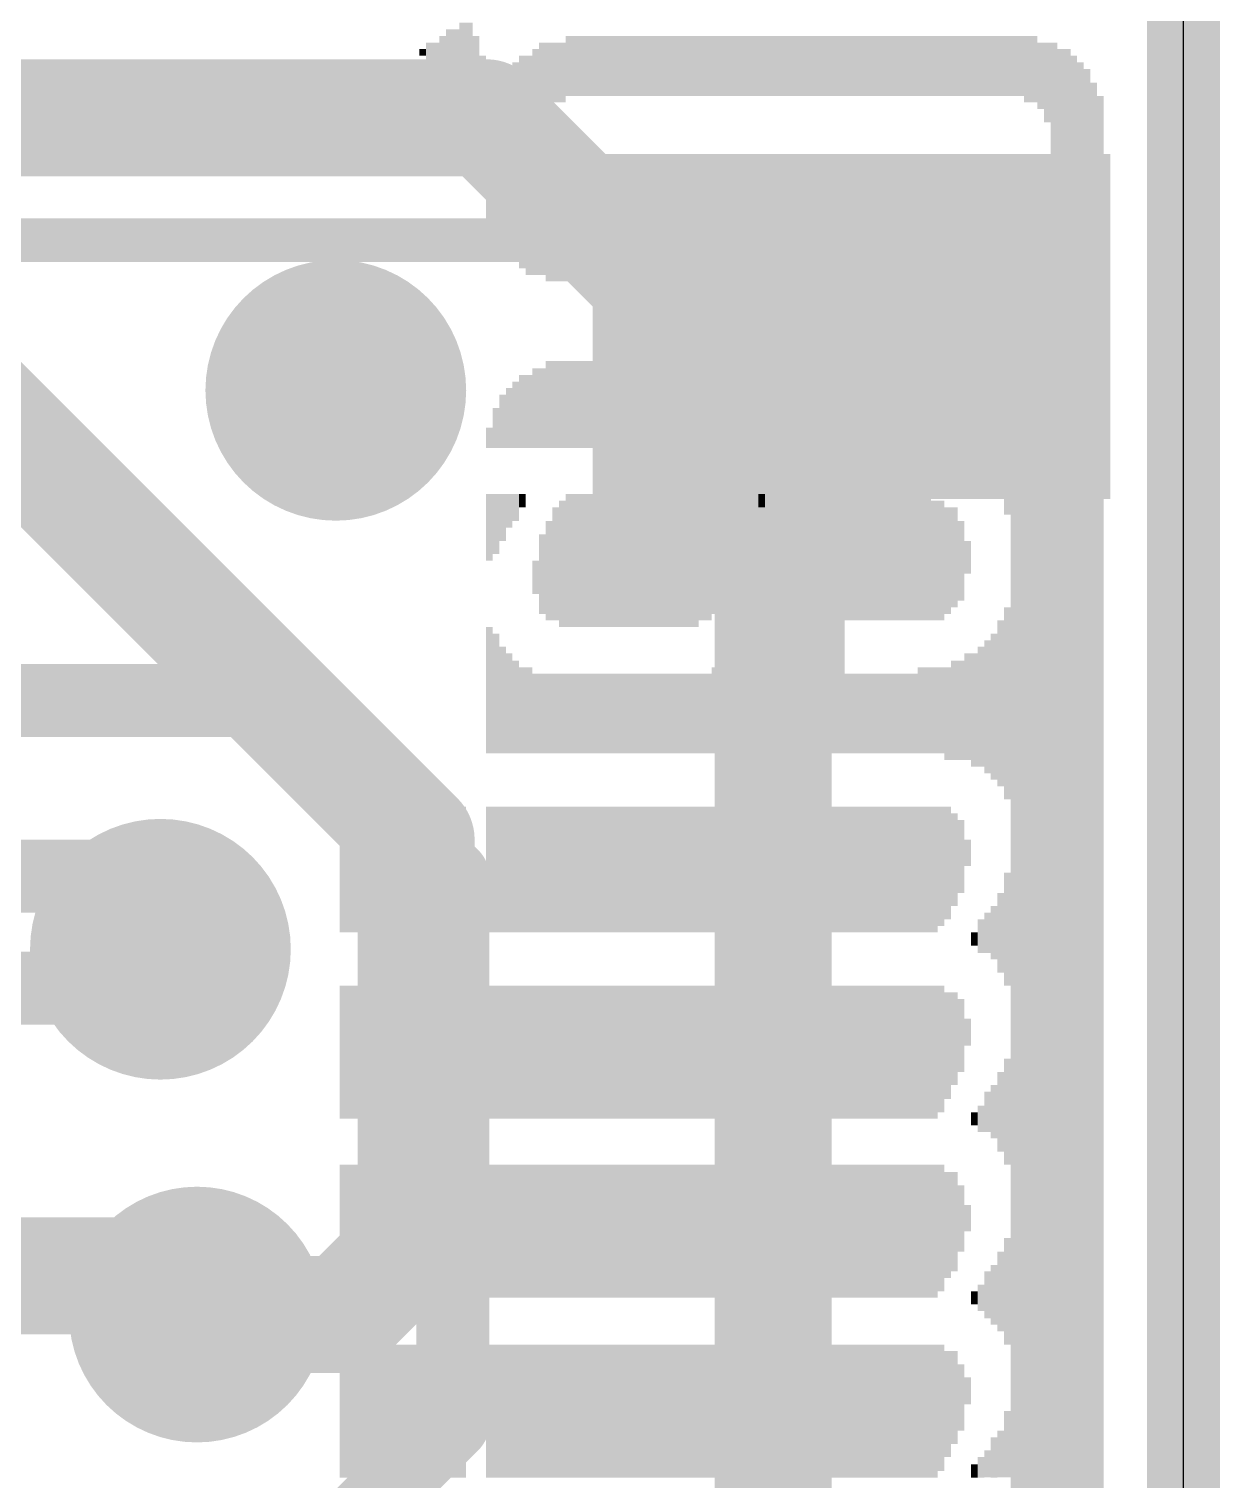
# Model space of a CAD drawing. Extents: x -0.1 to 34.3, y -4.7 to 17.9.
# Drawn here: x 21.39 to 25.53, y 7.68 to 12.72 of the extents above; entities that cross this region are included whole.
import ezdxf

# ---------------------------------------------------------------- set-up
doc = ezdxf.new("R2010")
doc.units = 0
for name, color, linetype in [('1', 12, 'CONTINUOUS'), ('16', 5, 'CONTINUOUS'), ('18', 110, 'CONTINUOUS'), ('20', 31, 'CONTINUOUS'), ('21', 40, 'CONTINUOUS'), ('22', 6, 'CONTINUOUS')]:
    doc.layers.add(name, color=color, linetype=linetype)

# ---------------------------------------------------------------- blocks, each defined once
blk = doc.blocks.new('RECT')
blk.add_solid([(-0.5, -0.5), (0.5, -0.5), (-0.5, 0.5), (0.5, 0.5)])
blk = doc.blocks.new('ROUNDV')
at = {"const_width": 0.5}
blk.add_lwpolyline([(0, -0.25, 1), (0, 0.25, 1), (0, -0.25)], format="xyb", dxfattribs=at)

msp = doc.modelspace()

# ---------------------------------------------------------------- linework, layer by layer
at = {"layer": '1'}
for points, const_width in [([(25.4, 17.78), (25.4, 0)], 0.254), ([(20.346, 10.39), (22.249, 10.39)], 0.254), ([(22.249, 10.39), (22.86, 9.779)], 0.254), ([(22.86, 9.779), (22.86, 7.874)], 0.254), ([(21.709, 9.39), (21.844, 9.525)], 0.254), ([(20.346, 9.39), (21.709, 9.39)], 0.254), ([(20.346, 8.39), (21.836, 8.39)], 0.4064), ([(21.836, 8.39), (21.971, 8.255)], 0.4064), ([(22.86, 7.874), (22.098, 7.112)], 0.254)]:
    msp.add_lwpolyline(points, dxfattribs=dict(at, const_width=const_width))
for points, const_width in [([(22.2939, 10.4349, 1), (22.2041, 10.3451)], 0.127), ([(22.249, 10.3265, 1), (22.249, 10.4535)], 0.127), ([(22.9235, 9.779, 1), (22.7965, 9.779)], 0.127), ([(22.8151, 9.7341, 1), (22.9049, 9.8239)], 0.127), ([(21.8889, 9.4801, 1), (21.7991, 9.5699)], 0.127), ([(21.6641, 9.4349, 1), (21.7539, 9.3451)], 0.127), ([(21.709, 9.3265, 1), (21.709, 9.4535)], 0.127), ([(21.9078, 8.4618, 1), (21.7642, 8.3182)], 0.2032), ([(21.836, 8.2884, 1), (21.836, 8.4916)], 0.2032), ([(21.8992, 8.1832, 1), (22.0428, 8.3268)], 0.2032), ([(22.9049, 7.8291, 1), (22.8151, 7.9189)], 0.127), ([(22.7965, 7.874, 1), (22.9235, 7.874)], 0.127)]:
    msp.add_lwpolyline(points, format="xyb", dxfattribs=dict(at, const_width=const_width))
at = {"layer": '16'}
for points, const_width in [([(25.4, 17.78), (25.4, 0)], 0.254), ([(22.9778, 12.4157), (19.6093, 12.4157)], 0.4064), ([(23.9736, 11.4199), (22.9778, 12.4157)], 0.4064), ([(22.733, 9.906), (21.1337, 11.5053)], 0.4064), ([(23.9736, 11.4199), (23.9736, 7.1729)], 0.4064), ([(22.733, 8.509), (22.733, 9.906)], 0.4064), ([(21.59, 9.779), (20.0216, 9.779)], 0.254), ([(21.844, 9.525), (21.59, 9.779)], 0.254), ([(22.733, 8.509), (22.479, 8.255)], 0.4064), ([(21.971, 8.255), (22.479, 8.255)], 0.4064)]:
    msp.add_lwpolyline(points, dxfattribs=dict(at, const_width=const_width))
for points, const_width in [([(23.0497, 12.4875, 1), (22.906, 12.3439)], 0.2032), ([(22.9778, 12.3141, 1), (22.9778, 12.5173)], 0.2032), ([(24.0752, 11.4199, 1), (23.872, 11.4199)], 0.2032), ([(23.9018, 11.3481, 1), (24.0454, 11.4918)], 0.2032), ([(22.8346, 9.906, 1), (22.6314, 9.906)], 0.2032), ([(22.6612, 9.8342, 1), (22.8048, 9.9778)], 0.2032), ([(21.6349, 9.8239, 1), (21.5451, 9.7341)], 0.127), ([(21.59, 9.7155, 1), (21.59, 9.8425)], 0.127), ([(21.7991, 9.4801, 1), (21.8889, 9.5699)], 0.127), ([(22.8048, 8.4372, 1), (22.6612, 8.5808)], 0.2032), ([(22.6314, 8.509, 1), (22.8346, 8.509)], 0.2032), ([(21.971, 8.3566, 1), (21.971, 8.1534)], 0.2032), ([(22.4072, 8.3268, 1), (22.5508, 8.1832)], 0.2032), ([(22.479, 8.1534, 1), (22.479, 8.3566)], 0.2032)]:
    msp.add_lwpolyline(points, format="xyb", dxfattribs=dict(at, const_width=const_width))
at = {"layer": '20'}
msp.add_line((25.4, 2.54), (25.4, 15.24), dxfattribs=at)
at = {"layer": '21', "const_width": 0.1524}
for points in [[(20.646, 11.99), (23.246, 11.99)], [(24.946, 6.79), (24.946, 10.99)]]:
    msp.add_lwpolyline(points, dxfattribs=at)
at = {"layer": '21', "const_width": 0.0762}
for points in [[(23.246, 11.9519, 1), (23.246, 12.0281)], [(24.9841, 10.99, 1), (24.9079, 10.99)]]:
    msp.add_lwpolyline(points, format="xyb", dxfattribs=at)

# ---------------------------------------------------------------- block references
at = {"layer": '1', "xscale": 1.8, "yscale": 1.2, "rotation": 180}
msp.add_blockref('RECT', (24.246, 11.69), dxfattribs=at)
at = {"layer": '18'}
for p, xscale, yscale in [((22.4536, 11.4681), 0.9064, 0.9064), ((22.4536, 11.4681), 0.9064, 0.9064), ((21.844, 9.525), 0.9064, 0.9064), ((21.844, 9.525), 0.9064, 0.9064), ((21.971, 8.255), 0.889, 0.889), ((21.971, 8.255), 0.889, 0.889)]:
    msp.add_blockref('ROUNDV', p, dxfattribs=dict(at, xscale=xscale, yscale=yscale))
at = {"layer": '22', "rotation": 90}
for p, xscale, yscale in [((22.8484, 12.5959), 0.254, 0.0231), ((22.8716, 12.573), 0.2997, 0.0231), ((22.8947, 12.573), 0.3454, 0.0231), ((22.9178, 12.5501), 0.3912, 0.0231), ((22.7791, 12.6314), 0.0914, 0.0231), ((22.8022, 12.6073), 0.1397, 0.0231), ((22.8253, 12.6073), 0.1854, 0.0231), ((22.9409, 12.5031), 0.3937, 0.0231), ((23.1718, 12.5387), 0.2769, 0.0231), ((23.1949, 12.5616), 0.2311, 0.0231), ((23.218, 12.573), 0.2083, 0.0231), ((23.241, 12.573), 0.2083, 0.0229), ((23.264, 12.5959), 0.2083, 0.0231), ((23.2871, 12.5959), 0.2083, 0.0231), ((23.3102, 12.5959), 0.2083, 0.0231), ((23.3333, 12.5959), 0.2083, 0.0231), ((23.3564, 12.5959), 0.2083, 0.0231), ((23.3796, 12.5959), 0.2083, 0.0231), ((23.4027, 12.5959), 0.2083, 0.0231), ((23.4258, 12.5959), 0.2083, 0.0231), ((23.4489, 12.5959), 0.2083, 0.0231), ((23.472, 12.5959), 0.2083, 0.0231), ((23.495, 12.5959), 0.2083, 0.0229), ((23.518, 12.5959), 0.2083, 0.0231), ((23.5411, 12.5959), 0.2083, 0.0231), ((23.5642, 12.5959), 0.2083, 0.0231), ((23.5873, 12.5959), 0.2083, 0.0231), ((23.6104, 12.5959), 0.2083, 0.0231), ((23.6336, 12.5959), 0.2083, 0.0231), ((23.6567, 12.5959), 0.2083, 0.0231), ((23.6798, 12.5959), 0.2083, 0.0231), ((23.7029, 12.5959), 0.2083, 0.0231), ((23.726, 12.5959), 0.2083, 0.0231), ((23.749, 12.5959), 0.2083, 0.0229), ((23.772, 12.5959), 0.2083, 0.0231), ((23.7951, 12.5959), 0.2083, 0.0231), ((23.8182, 12.5959), 0.2083, 0.0231), ((23.8413, 12.5959), 0.2083, 0.0231), ((23.8644, 12.5959), 0.2083, 0.0231), ((23.8876, 12.5959), 0.2083, 0.0231), ((23.9107, 12.5959), 0.2083, 0.0231), ((23.9338, 12.5959), 0.2083, 0.0231), ((23.9569, 12.5959), 0.2083, 0.0231), ((23.98, 12.5959), 0.2083, 0.0231), ((24.003, 12.5959), 0.2083, 0.0229), ((24.026, 12.5959), 0.2083, 0.0231), ((24.0491, 12.5959), 0.2083, 0.0231), ((24.0722, 12.5959), 0.2083, 0.0231), ((24.0953, 12.5959), 0.2083, 0.0231), ((24.1184, 12.5959), 0.2083, 0.0231), ((24.1416, 12.5959), 0.2083, 0.0231), ((24.1647, 12.5959), 0.2083, 0.0231), ((24.1878, 12.5959), 0.2083, 0.0231), ((24.2109, 12.5959), 0.2083, 0.0231), ((24.234, 12.5959), 0.2083, 0.0231), ((24.257, 12.5959), 0.2083, 0.0229), ((24.28, 12.5959), 0.2083, 0.0231), ((24.3031, 12.5959), 0.2083, 0.0231), ((24.3262, 12.5959), 0.2083, 0.0231), ((24.3493, 12.5959), 0.2083, 0.0231), ((24.3724, 12.5959), 0.2083, 0.0231), ((24.3956, 12.5959), 0.2083, 0.0231), ((24.4187, 12.5959), 0.2083, 0.0231), ((24.4418, 12.5959), 0.2083, 0.0231), ((24.4649, 12.5959), 0.2083, 0.0231), ((24.488, 12.5959), 0.2083, 0.0231), ((24.511, 12.5959), 0.2083, 0.0229), ((24.534, 12.5959), 0.2083, 0.0231), ((24.5571, 12.5959), 0.2083, 0.0231), ((24.5802, 12.5959), 0.2083, 0.0231), ((24.6033, 12.5959), 0.2083, 0.0231), ((24.6264, 12.5959), 0.2083, 0.0231), ((24.6496, 12.5959), 0.2083, 0.0231), ((24.6727, 12.5959), 0.2083, 0.0231), ((24.6958, 12.5959), 0.2083, 0.0231), ((24.7189, 12.5959), 0.2083, 0.0231), ((24.742, 12.5959), 0.2083, 0.0231), ((24.765, 12.5959), 0.2083, 0.0229), ((24.788, 12.5959), 0.2083, 0.0231), ((24.8111, 12.5959), 0.2083, 0.0231), ((24.8342, 12.5959), 0.2083, 0.0231), ((24.8573, 12.5844), 0.2311, 0.0231), ((24.8804, 12.5844), 0.2311, 0.0231), ((24.9036, 12.5616), 0.2311, 0.0231), ((24.9267, 12.5387), 0.2769, 0.0231), ((24.9498, 12.2733), 0.8077, 0.0231), ((22.756, 12.6429), 0.0229, 0.0231), ((22.964, 12.4003), 0.4623, 0.0231), ((23.1024, 12.2619), 0.7391, 0.0231), ((23.1256, 12.2504), 0.762, 0.0231), ((23.1487, 12.2619), 0.7849, 0.0231), ((24.9729, 12.2733), 0.762, 0.0231), ((24.996, 12.2733), 0.762, 0.0231), ((25.019, 12.2733), 0.7163, 0.0229), ((22.987, 12.319), 0.5334, 0.0229), ((23.0562, 12.2619), 0.6477, 0.0231), ((23.0793, 12.2619), 0.6934, 0.0231), ((25.042, 12.2733), 0.6706, 0.0231), ((25.0651, 12.2733), 0.6248, 0.0231), ((23.01, 12.2606), 0.5537, 0.0231), ((23.0331, 12.2492), 0.5766, 0.0231), ((25.0882, 12.2606), 0.5537, 0.0231), ((25.1113, 12.272), 0.4394, 0.0231), ((23.1718, 12.0079), 0.2769, 0.0231), ((24.9267, 12.0079), 0.2769, 0.0231), ((23.1949, 11.9736), 0.254, 0.0231), ((23.218, 11.9621), 0.2311, 0.0231), ((24.8804, 11.9621), 0.2311, 0.0231), ((24.9036, 11.9736), 0.254, 0.0231), ((23.241, 11.9494), 0.2057, 0.0229), ((23.264, 11.9494), 0.2057, 0.0231), ((23.2871, 11.9494), 0.2057, 0.0231), ((23.3102, 11.9494), 0.2057, 0.0231), ((23.3333, 11.938), 0.1829, 0.0231), ((23.3564, 11.938), 0.1829, 0.0231), ((23.3796, 11.938), 0.1829, 0.0231), ((23.4027, 11.938), 0.1829, 0.0231), ((23.4258, 11.938), 0.1829, 0.0231), ((23.4489, 11.938), 0.1829, 0.0231), ((23.472, 11.938), 0.1829, 0.0231), ((23.495, 11.938), 0.1829, 0.0229), ((23.518, 11.938), 0.1829, 0.0231), ((23.5411, 11.938), 0.1829, 0.0231), ((23.5642, 11.938), 0.1829, 0.0231), ((23.5873, 11.938), 0.1829, 0.0231), ((23.6104, 11.938), 0.1829, 0.0231), ((23.6336, 11.938), 0.1829, 0.0231), ((23.6567, 11.938), 0.1829, 0.0231), ((23.6798, 11.938), 0.1829, 0.0231), ((23.7029, 11.938), 0.1829, 0.0231), ((23.726, 11.938), 0.1829, 0.0231), ((23.749, 11.938), 0.1829, 0.0229), ((23.772, 11.938), 0.1829, 0.0231), ((23.7951, 11.938), 0.1829, 0.0231), ((23.8182, 11.938), 0.1829, 0.0231), ((23.8413, 11.938), 0.1829, 0.0231), ((23.8644, 11.938), 0.1829, 0.0231), ((23.8876, 11.938), 0.1829, 0.0231), ((23.9107, 11.938), 0.1829, 0.0231), ((23.9338, 11.938), 0.1829, 0.0231), ((23.9569, 11.938), 0.1829, 0.0231), ((23.98, 11.938), 0.1829, 0.0231), ((24.003, 11.938), 0.1829, 0.0229), ((24.026, 11.938), 0.1829, 0.0231), ((24.0491, 11.938), 0.1829, 0.0231), ((24.0722, 11.938), 0.1829, 0.0231), ((24.0953, 11.938), 0.1829, 0.0231), ((24.1184, 11.938), 0.1829, 0.0231), ((24.1416, 11.938), 0.1829, 0.0231), ((24.1647, 11.938), 0.1829, 0.0231), ((24.1878, 11.938), 0.1829, 0.0231), ((24.2109, 11.938), 0.1829, 0.0231), ((24.234, 11.938), 0.1829, 0.0231), ((24.257, 11.938), 0.1829, 0.0229), ((24.28, 11.938), 0.1829, 0.0231), ((24.3031, 11.938), 0.1829, 0.0231), ((24.3262, 11.938), 0.1829, 0.0231), ((24.3493, 11.938), 0.1829, 0.0231), ((24.3724, 11.938), 0.1829, 0.0231), ((24.3956, 11.938), 0.1829, 0.0231), ((24.4187, 11.938), 0.1829, 0.0231), ((24.4418, 11.938), 0.1829, 0.0231), ((24.4649, 11.938), 0.1829, 0.0231), ((24.488, 11.938), 0.1829, 0.0231), ((24.511, 11.938), 0.1829, 0.0229), ((24.534, 11.938), 0.1829, 0.0231), ((24.5571, 11.938), 0.1829, 0.0231), ((24.5802, 11.938), 0.1829, 0.0231), ((24.6033, 11.938), 0.1829, 0.0231), ((24.6264, 11.938), 0.1829, 0.0231), ((24.6496, 11.938), 0.1829, 0.0231), ((24.6727, 11.938), 0.1829, 0.0231), ((24.6958, 11.938), 0.1829, 0.0231), ((24.7189, 11.938), 0.1829, 0.0231), ((24.742, 11.938), 0.1829, 0.0231), ((24.765, 11.9494), 0.2057, 0.0229), ((24.788, 11.9494), 0.2057, 0.0231), ((24.8111, 11.9494), 0.2057, 0.0231), ((24.8342, 11.9494), 0.2057, 0.0231), ((24.8573, 11.9494), 0.2057, 0.0231), ((23.1949, 11.4186), 0.3023, 0.0231), ((23.218, 11.4186), 0.3023, 0.0231), ((23.241, 11.4186), 0.3023, 0.0229), ((23.264, 11.4186), 0.3023, 0.0231), ((23.2871, 11.4186), 0.3023, 0.0231), ((23.3102, 11.4186), 0.3023, 0.0231), ((23.3333, 11.4186), 0.3023, 0.0231), ((23.3564, 11.4186), 0.3023, 0.0231), ((23.3796, 11.4186), 0.3023, 0.0231), ((23.4027, 11.4186), 0.3023, 0.0231), ((23.4258, 11.4186), 0.3023, 0.0231), ((23.4489, 11.4186), 0.3023, 0.0231), ((23.472, 11.4186), 0.3023, 0.0231), ((23.495, 11.4186), 0.3023, 0.0229), ((23.518, 11.4186), 0.3023, 0.0231), ((23.5411, 11.4186), 0.3023, 0.0231), ((23.5642, 11.4186), 0.3023, 0.0231), ((23.5873, 11.4186), 0.3023, 0.0231), ((23.6104, 11.4186), 0.3023, 0.0231), ((23.6336, 11.4186), 0.3023, 0.0231), ((23.6567, 11.4186), 0.3023, 0.0231), ((23.6798, 11.4186), 0.3023, 0.0231), ((23.7029, 11.4186), 0.3023, 0.0231), ((23.726, 11.4186), 0.3023, 0.0231), ((23.749, 11.4186), 0.3023, 0.0229), ((23.772, 11.4186), 0.3023, 0.0231), ((23.7951, 11.4186), 0.3023, 0.0231), ((23.8182, 11.4186), 0.3023, 0.0231), ((23.8413, 11.4186), 0.3023, 0.0231), ((23.8644, 11.4186), 0.3023, 0.0231), ((23.8876, 11.4186), 0.3023, 0.0231), ((23.9107, 11.4186), 0.3023, 0.0231), ((23.9338, 11.4186), 0.3023, 0.0231), ((23.9569, 11.4186), 0.3023, 0.0231), ((23.98, 11.4186), 0.3023, 0.0231), ((24.003, 11.4186), 0.3023, 0.0229), ((24.026, 11.4186), 0.3023, 0.0231), ((24.0491, 11.4186), 0.3023, 0.0231), ((24.0722, 11.4186), 0.3023, 0.0231), ((24.0953, 11.4186), 0.3023, 0.0231), ((24.1184, 11.4186), 0.3023, 0.0231), ((24.1416, 11.4186), 0.3023, 0.0231), ((24.1647, 11.4186), 0.3023, 0.0231), ((24.1878, 11.4186), 0.3023, 0.0231), ((24.2109, 11.4186), 0.3023, 0.0231), ((24.234, 11.4186), 0.3023, 0.0231), ((24.257, 11.4186), 0.3023, 0.0229), ((24.28, 11.4186), 0.3023, 0.0231), ((24.3031, 11.4186), 0.3023, 0.0231), ((24.3262, 11.4186), 0.3023, 0.0231), ((24.3493, 11.4186), 0.3023, 0.0231), ((24.3724, 11.4186), 0.3023, 0.0231), ((24.3956, 11.4186), 0.3023, 0.0231), ((24.4187, 11.4186), 0.3023, 0.0231), ((24.4418, 11.4186), 0.3023, 0.0231), ((24.4649, 11.4186), 0.3023, 0.0231), ((24.488, 11.4186), 0.3023, 0.0231), ((24.511, 11.4186), 0.3023, 0.0229), ((24.534, 11.4186), 0.3023, 0.0231), ((24.5571, 11.4071), 0.3251, 0.0231), ((24.5802, 11.4071), 0.3251, 0.0231), ((24.6033, 11.4071), 0.3251, 0.0231), ((24.6264, 11.3957), 0.348, 0.0231), ((24.6496, 11.3957), 0.348, 0.0231), ((24.6727, 11.3843), 0.3708, 0.0231), ((24.6958, 11.3843), 0.3708, 0.0231), ((24.7189, 11.3728), 0.3937, 0.0231), ((24.742, 11.35), 0.4394, 0.0231), ((24.765, 11.3386), 0.4623, 0.0229), ((24.788, 11.303), 0.5334, 0.0231), ((24.8111, 8.81), 5.5194, 0.0231), ((24.8342, 8.81), 5.5194, 0.0231), ((24.8573, 8.81), 5.5194, 0.0231), ((24.8804, 8.81), 5.5194, 0.0231), ((24.9036, 8.81), 5.5194, 0.0231), ((23.1024, 11.3944), 0.254, 0.0231), ((23.1256, 11.3944), 0.254, 0.0231), ((23.1487, 11.4059), 0.2769, 0.0231), ((23.1718, 11.4059), 0.2769, 0.0231), ((24.9267, 8.7973), 5.494, 0.0231), ((24.9498, 8.7973), 5.494, 0.0231), ((24.9729, 8.7859), 5.4712, 0.0231), ((24.996, 8.7859), 5.4712, 0.0231), ((23.0331, 11.3602), 0.1854, 0.0231), ((23.0562, 11.3716), 0.2083, 0.0231), ((23.0793, 11.383), 0.2311, 0.0231), ((25.019, 8.7744), 5.4483, 0.0229), ((25.042, 8.763), 5.4254, 0.0231), ((25.0651, 8.7516), 5.4026, 0.0231), ((23.01, 11.3373), 0.1397, 0.0231), ((25.0882, 8.7287), 5.3569, 0.0231), ((22.987, 11.303), 0.0711, 0.0229), ((25.1113, 8.6944), 5.2883, 0.0231), ((22.987, 10.9919), 0.2311, 0.0229), ((23.01, 11.0033), 0.2083, 0.0231), ((23.0331, 11.0261), 0.1626, 0.0231), ((23.0562, 11.049), 0.1168, 0.0231), ((23.0793, 11.0604), 0.094, 0.0231), ((23.1024, 11.0846), 0.0457, 0.0231), ((23.264, 10.8763), 0.4623, 0.0231), ((23.2871, 10.8763), 0.4623, 0.0231), ((23.3102, 10.8763), 0.4623, 0.0231), ((23.3333, 10.8763), 0.4623, 0.0231), ((23.3564, 10.8763), 0.4623, 0.0231), ((23.3796, 10.8763), 0.4623, 0.0231), ((23.4027, 10.8763), 0.4623, 0.0231), ((23.4258, 10.8763), 0.4623, 0.0231), ((23.4489, 10.8763), 0.4623, 0.0231), ((23.472, 10.8763), 0.4623, 0.0231), ((23.495, 10.8763), 0.4623, 0.0229), ((23.518, 10.8763), 0.4623, 0.0231), ((23.5411, 10.8763), 0.4623, 0.0231), ((23.5642, 10.8763), 0.4623, 0.0231), ((23.5873, 10.8763), 0.4623, 0.0231), ((23.6104, 10.8763), 0.4623, 0.0231), ((23.6336, 10.8763), 0.4623, 0.0231), ((23.6567, 10.8763), 0.4623, 0.0231), ((23.6798, 10.8763), 0.4623, 0.0231), ((23.7029, 10.8763), 0.4623, 0.0231), ((23.726, 10.8877), 0.4394, 0.0231), ((23.749, 10.8877), 0.4394, 0.0229), ((23.772, 10.8991), 0.4166, 0.0231), ((23.7951, 10.9106), 0.3937, 0.0231), ((23.8182, 10.9334), 0.348, 0.0231), ((23.8413, 10.9576), 0.2997, 0.0231), ((23.8644, 10.9919), 0.2311, 0.0231), ((23.8876, 11.0147), 0.1854, 0.0231), ((23.9107, 11.049), 0.1168, 0.0231), ((23.9338, 11.0846), 0.0457, 0.0231), ((24.1184, 10.6566), 0.9017, 0.0231), ((24.1416, 10.6566), 0.9017, 0.0231), ((24.1647, 10.6566), 0.9017, 0.0231), ((24.1878, 10.6566), 0.9017, 0.0231), ((24.2109, 10.6566), 0.9017, 0.0231), ((24.234, 10.8877), 0.4394, 0.0231), ((24.257, 10.8877), 0.4394, 0.0229), ((24.28, 10.8877), 0.4394, 0.0231), ((24.3031, 10.8877), 0.4394, 0.0231), ((24.3262, 10.8877), 0.4394, 0.0231), ((24.3493, 10.8877), 0.4394, 0.0231), ((24.3724, 10.8877), 0.4394, 0.0231), ((24.3956, 10.8877), 0.4394, 0.0231), ((24.4187, 10.8877), 0.4394, 0.0231), ((24.4418, 10.8877), 0.4394, 0.0231), ((24.4649, 10.8877), 0.4394, 0.0231), ((24.488, 10.8877), 0.4394, 0.0231), ((24.511, 10.8877), 0.4394, 0.0229), ((23.218, 10.8649), 0.3937, 0.0231), ((23.241, 10.8649), 0.4394, 0.0229), ((24.0953, 10.6451), 0.8788, 0.0231), ((24.534, 10.8763), 0.4166, 0.0231), ((24.5571, 10.8763), 0.4166, 0.0231), ((24.5802, 10.8763), 0.3708, 0.0231), ((24.6033, 10.8877), 0.348, 0.0231), ((23.1949, 10.8407), 0.3454, 0.0231), ((24.0722, 10.6096), 0.8077, 0.0231), ((24.6264, 10.875), 0.2769, 0.0231), ((23.1718, 10.8293), 0.2769, 0.0231), ((24.026, 10.5524), 0.6934, 0.0231), ((24.0491, 10.5753), 0.7391, 0.0231), ((24.6496, 10.8877), 0.1143, 0.0231), ((23.1487, 10.8179), 0.1168, 0.0231), ((24.003, 10.5181), 0.6248, 0.0229), ((23.98, 10.4826), 0.5537, 0.0231), ((23.9569, 10.4597), 0.508, 0.0231), ((24.788, 10.3797), 0.668, 0.0231), ((22.987, 10.4254), 0.4394, 0.0229), ((23.9338, 10.4369), 0.4623, 0.0231), ((24.765, 10.3797), 0.5766, 0.0229), ((23.01, 10.414), 0.4166, 0.0231), ((23.9107, 10.414), 0.4166, 0.0231), ((24.7189, 10.3683), 0.4623, 0.0231), ((24.742, 10.3683), 0.508, 0.0231), ((23.0331, 10.3911), 0.3708, 0.0231), ((23.0562, 10.3797), 0.348, 0.0231), ((23.8644, 10.3797), 0.348, 0.0231), ((23.8876, 10.3911), 0.3708, 0.0231), ((24.6496, 10.3683), 0.3708, 0.0231), ((24.6727, 10.3568), 0.3937, 0.0231), ((24.6958, 10.3683), 0.4166, 0.0231), ((23.0793, 10.367), 0.3226, 0.0231), ((23.1024, 10.3556), 0.2997, 0.0231), ((23.1256, 10.3556), 0.2997, 0.0231), ((23.772, 10.3556), 0.2997, 0.0231), ((23.7951, 10.3556), 0.2997, 0.0231), ((23.8182, 10.367), 0.3226, 0.0231), ((23.8413, 10.367), 0.3226, 0.0231), ((24.488, 10.3556), 0.2997, 0.0231), ((24.511, 10.3556), 0.2997, 0.0229), ((24.534, 10.3556), 0.2997, 0.0231), ((24.5571, 10.3556), 0.2997, 0.0231), ((24.5802, 10.3442), 0.3226, 0.0231), ((24.6033, 10.3556), 0.3454, 0.0231), ((24.6264, 10.3556), 0.3454, 0.0231), ((23.1487, 10.3442), 0.2769, 0.0231), ((23.1718, 10.3442), 0.2769, 0.0231), ((23.1949, 10.3442), 0.2769, 0.0231), ((23.218, 10.3442), 0.2769, 0.0231), ((23.241, 10.3442), 0.2769, 0.0229), ((23.264, 10.3442), 0.2769, 0.0231), ((23.2871, 10.3442), 0.2769, 0.0231), ((23.3102, 10.3442), 0.2769, 0.0231), ((23.3333, 10.3442), 0.2769, 0.0231), ((23.3564, 10.3442), 0.2769, 0.0231), ((23.3796, 10.3442), 0.2769, 0.0231), ((23.4027, 10.3442), 0.2769, 0.0231), ((23.4258, 10.3442), 0.2769, 0.0231), ((23.4489, 10.3442), 0.2769, 0.0231), ((23.472, 10.3442), 0.2769, 0.0231), ((23.495, 10.3442), 0.2769, 0.0229), ((23.518, 10.3442), 0.2769, 0.0231), ((23.5411, 10.3442), 0.2769, 0.0231), ((23.5642, 10.3442), 0.2769, 0.0231), ((23.5873, 10.3442), 0.2769, 0.0231), ((23.6104, 10.3442), 0.2769, 0.0231), ((23.6336, 10.3442), 0.2769, 0.0231), ((23.6567, 10.3442), 0.2769, 0.0231), ((23.6798, 10.3442), 0.2769, 0.0231), ((23.7029, 10.3442), 0.2769, 0.0231), ((23.726, 10.3442), 0.2769, 0.0231), ((23.749, 10.3442), 0.2769, 0.0229), ((24.234, 10.3442), 0.2769, 0.0231), ((24.257, 10.3442), 0.2769, 0.0229), ((24.28, 10.3442), 0.2769, 0.0231), ((24.3031, 10.3442), 0.2769, 0.0231), ((24.3262, 10.3442), 0.2769, 0.0231), ((24.3493, 10.3442), 0.2769, 0.0231), ((24.3724, 10.3442), 0.2769, 0.0231), ((24.3956, 10.3442), 0.2769, 0.0231), ((24.4187, 10.3442), 0.2769, 0.0231), ((24.4418, 10.3442), 0.2769, 0.0231), ((24.4649, 10.3442), 0.2769, 0.0231), ((22.479, 9.8019), 0.4369, 0.0229), ((22.502, 9.8019), 0.4369, 0.0231), ((22.5251, 9.8019), 0.4369, 0.0231), ((22.5482, 9.8019), 0.4369, 0.0231), ((22.5713, 9.8019), 0.4369, 0.0231), ((22.5944, 9.8019), 0.4369, 0.0231), ((22.6176, 9.8019), 0.4369, 0.0231), ((22.6407, 9.8019), 0.4369, 0.0231), ((22.6638, 9.8019), 0.4369, 0.0231), ((22.6869, 9.8019), 0.4369, 0.0231), ((22.71, 9.8019), 0.4369, 0.0231), ((22.733, 9.8019), 0.4369, 0.0229), ((22.756, 9.8019), 0.4369, 0.0231), ((22.7791, 9.8019), 0.4369, 0.0231), ((22.8022, 9.8019), 0.4369, 0.0231), ((22.8253, 9.8019), 0.4369, 0.0231), ((22.8484, 9.8019), 0.4369, 0.0231), ((22.8716, 9.8019), 0.4369, 0.0231), ((22.8947, 9.8019), 0.4369, 0.0231), ((22.987, 9.8019), 0.4369, 0.0229), ((23.01, 9.8019), 0.4369, 0.0231), ((23.0331, 9.8019), 0.4369, 0.0231), ((23.0562, 9.8019), 0.4369, 0.0231), ((23.0793, 9.8019), 0.4369, 0.0231), ((23.1024, 9.8019), 0.4369, 0.0231), ((23.1256, 9.8019), 0.4369, 0.0231), ((23.1487, 9.8019), 0.4369, 0.0231), ((23.1718, 9.8019), 0.4369, 0.0231), ((23.1949, 9.8019), 0.4369, 0.0231), ((23.218, 9.8019), 0.4369, 0.0231), ((23.241, 9.8019), 0.4369, 0.0229), ((23.264, 9.8019), 0.4369, 0.0231), ((23.2871, 9.8019), 0.4369, 0.0231), ((23.3102, 9.8019), 0.4369, 0.0231), ((23.3333, 9.8019), 0.4369, 0.0231), ((23.3564, 9.8019), 0.4369, 0.0231), ((23.3796, 9.8019), 0.4369, 0.0231), ((23.4027, 9.8019), 0.4369, 0.0231), ((23.4258, 9.8019), 0.4369, 0.0231), ((23.4489, 9.8019), 0.4369, 0.0231), ((23.472, 9.8019), 0.4369, 0.0231), ((23.495, 9.8019), 0.4369, 0.0229), ((23.518, 9.8019), 0.4369, 0.0231), ((23.5411, 9.8019), 0.4369, 0.0231), ((23.5642, 9.8019), 0.4369, 0.0231), ((23.5873, 9.8019), 0.4369, 0.0231), ((23.6104, 9.8019), 0.4369, 0.0231), ((23.6336, 9.8019), 0.4369, 0.0231), ((23.6567, 9.8019), 0.4369, 0.0231), ((23.6798, 9.8019), 0.4369, 0.0231), ((23.7029, 9.8019), 0.4369, 0.0231), ((23.726, 9.8019), 0.4369, 0.0231), ((23.749, 9.8019), 0.4369, 0.0229), ((23.772, 9.8019), 0.4369, 0.0231), ((23.7951, 9.8019), 0.4369, 0.0231), ((23.8182, 9.8019), 0.4369, 0.0231), ((23.8413, 9.8019), 0.4369, 0.0231), ((23.8644, 9.8019), 0.4369, 0.0231), ((23.8876, 9.8019), 0.4369, 0.0231), ((23.9107, 9.8019), 0.4369, 0.0231), ((23.9338, 9.8019), 0.4369, 0.0231), ((23.9569, 9.8019), 0.4369, 0.0231), ((23.98, 9.8019), 0.4369, 0.0231), ((24.003, 9.8019), 0.4369, 0.0229), ((24.026, 9.8019), 0.4369, 0.0231), ((24.0491, 9.8019), 0.4369, 0.0231), ((24.0722, 9.8019), 0.4369, 0.0231), ((24.0953, 9.8019), 0.4369, 0.0231), ((24.1184, 9.8019), 0.4369, 0.0231), ((24.1416, 9.8019), 0.4369, 0.0231), ((24.1647, 9.8019), 0.4369, 0.0231), ((24.1878, 9.8019), 0.4369, 0.0231), ((24.2109, 9.8019), 0.4369, 0.0231), ((24.234, 9.8019), 0.4369, 0.0231), ((24.257, 9.8019), 0.4369, 0.0229), ((24.28, 9.8019), 0.4369, 0.0231), ((24.3031, 9.8019), 0.4369, 0.0231), ((24.3262, 9.8019), 0.4369, 0.0231), ((24.3493, 9.8019), 0.4369, 0.0231), ((24.3724, 9.8019), 0.4369, 0.0231), ((24.3956, 9.8019), 0.4369, 0.0231), ((24.4187, 9.8019), 0.4369, 0.0231), ((24.4418, 9.8019), 0.4369, 0.0231), ((24.4649, 9.8019), 0.4369, 0.0231), ((24.488, 9.8019), 0.4369, 0.0231), ((24.511, 9.8019), 0.4369, 0.0229), ((24.534, 9.8019), 0.4369, 0.0231), ((24.5571, 9.8133), 0.414, 0.0231), ((24.5802, 9.8247), 0.3912, 0.0231), ((24.6033, 9.8361), 0.3226, 0.0231), ((24.6264, 9.8476), 0.254, 0.0231), ((24.6496, 9.8603), 0.0914, 0.0231), ((24.788, 9.5949), 0.3937, 0.0231), ((24.765, 9.5822), 0.2769, 0.0229), ((24.7189, 9.5822), 0.1397, 0.0231), ((24.742, 9.5822), 0.1854, 0.0231), ((24.6958, 9.5707), 0.1168, 0.0231), ((24.6727, 9.5606), 0.0457, 0.0231), ((22.479, 9.1669), 0.4623, 0.0229), ((22.502, 9.1669), 0.4623, 0.0231), ((22.5251, 9.1669), 0.4623, 0.0231), ((22.5482, 9.1669), 0.4623, 0.0231), ((22.5713, 9.1669), 0.4623, 0.0231), ((22.5944, 9.1669), 0.4623, 0.0231), ((22.6176, 9.1669), 0.4623, 0.0231), ((22.6407, 9.1669), 0.4623, 0.0231), ((22.6638, 9.1669), 0.4623, 0.0231), ((22.6869, 9.1669), 0.4623, 0.0231), ((22.71, 9.1669), 0.4623, 0.0231), ((22.733, 9.1669), 0.4623, 0.0229), ((22.756, 9.1669), 0.4623, 0.0231), ((22.7791, 9.1669), 0.4623, 0.0231), ((22.8022, 9.1669), 0.4623, 0.0231), ((22.8253, 9.1669), 0.4623, 0.0231), ((22.8484, 9.1669), 0.4623, 0.0231), ((22.8716, 9.1669), 0.4623, 0.0231), ((22.8947, 9.1669), 0.4623, 0.0231), ((22.987, 9.1669), 0.4623, 0.0229), ((23.01, 9.1669), 0.4623, 0.0231), ((23.0331, 9.1669), 0.4623, 0.0231), ((23.0562, 9.1669), 0.4623, 0.0231), ((23.0793, 9.1669), 0.4623, 0.0231), ((23.1024, 9.1669), 0.4623, 0.0231), ((23.1256, 9.1669), 0.4623, 0.0231), ((23.1487, 9.1669), 0.4623, 0.0231), ((23.1718, 9.1669), 0.4623, 0.0231), ((23.1949, 9.1669), 0.4623, 0.0231), ((23.218, 9.1669), 0.4623, 0.0231), ((23.241, 9.1669), 0.4623, 0.0229), ((23.264, 9.1669), 0.4623, 0.0231), ((23.2871, 9.1669), 0.4623, 0.0231), ((23.3102, 9.1669), 0.4623, 0.0231), ((23.3333, 9.1669), 0.4623, 0.0231), ((23.3564, 9.1669), 0.4623, 0.0231), ((23.3796, 9.1669), 0.4623, 0.0231), ((23.4027, 9.1669), 0.4623, 0.0231), ((23.4258, 9.1669), 0.4623, 0.0231), ((23.4489, 9.1669), 0.4623, 0.0231), ((23.472, 9.1669), 0.4623, 0.0231), ((23.495, 9.1669), 0.4623, 0.0229), ((23.518, 9.1669), 0.4623, 0.0231), ((23.5411, 9.1669), 0.4623, 0.0231), ((23.5642, 9.1669), 0.4623, 0.0231), ((23.5873, 9.1669), 0.4623, 0.0231), ((23.6104, 9.1669), 0.4623, 0.0231), ((23.6336, 9.1669), 0.4623, 0.0231), ((23.6567, 9.1669), 0.4623, 0.0231), ((23.6798, 9.1669), 0.4623, 0.0231), ((23.7029, 9.1669), 0.4623, 0.0231), ((23.726, 9.1669), 0.4623, 0.0231), ((23.749, 9.1669), 0.4623, 0.0229), ((23.772, 9.1669), 0.4623, 0.0231), ((23.7951, 9.1669), 0.4623, 0.0231), ((23.8182, 9.1669), 0.4623, 0.0231), ((23.8413, 9.1669), 0.4623, 0.0231), ((23.8644, 9.1669), 0.4623, 0.0231), ((23.8876, 9.1669), 0.4623, 0.0231), ((23.9107, 9.1669), 0.4623, 0.0231), ((23.9338, 9.1669), 0.4623, 0.0231), ((23.9569, 9.1669), 0.4623, 0.0231), ((23.98, 9.1669), 0.4623, 0.0231), ((24.003, 9.1669), 0.4623, 0.0229), ((24.026, 9.1669), 0.4623, 0.0231), ((24.0491, 9.1669), 0.4623, 0.0231), ((24.0722, 9.1669), 0.4623, 0.0231), ((24.0953, 9.1669), 0.4623, 0.0231), ((24.1184, 9.1669), 0.4623, 0.0231), ((24.1416, 9.1669), 0.4623, 0.0231), ((24.1647, 9.1669), 0.4623, 0.0231), ((24.1878, 9.1669), 0.4623, 0.0231), ((24.2109, 9.1669), 0.4623, 0.0231), ((24.234, 9.1669), 0.4623, 0.0231), ((24.257, 9.1669), 0.4623, 0.0229), ((24.28, 9.1669), 0.4623, 0.0231), ((24.3031, 9.1669), 0.4623, 0.0231), ((24.3262, 9.1669), 0.4623, 0.0231), ((24.3493, 9.1669), 0.4623, 0.0231), ((24.3724, 9.1669), 0.4623, 0.0231), ((24.3956, 9.1669), 0.4623, 0.0231), ((24.4187, 9.1669), 0.4623, 0.0231), ((24.4418, 9.1669), 0.4623, 0.0231), ((24.4649, 9.1669), 0.4623, 0.0231), ((24.488, 9.1669), 0.4623, 0.0231), ((24.511, 9.1669), 0.4623, 0.0229), ((24.534, 9.1669), 0.4623, 0.0231), ((24.5571, 9.1783), 0.4394, 0.0231), ((24.5802, 9.1897), 0.3708, 0.0231), ((24.6033, 9.2139), 0.3226, 0.0231), ((24.6264, 9.2253), 0.254, 0.0231), ((24.6496, 9.2367), 0.094, 0.0231), ((24.788, 8.9599), 0.3683, 0.0231), ((24.765, 8.9599), 0.2769, 0.0229), ((24.7189, 8.9599), 0.1397, 0.0231), ((24.742, 8.9599), 0.1854, 0.0231), ((24.6958, 8.9357), 0.0914, 0.0231), ((24.6727, 8.9357), 0.0457, 0.0231), ((22.479, 8.5446), 0.4623, 0.0229), ((22.502, 8.5446), 0.4623, 0.0231), ((22.5251, 8.5446), 0.4623, 0.0231), ((22.5482, 8.5446), 0.4623, 0.0231), ((22.5713, 8.5446), 0.4623, 0.0231), ((22.5944, 8.5446), 0.4623, 0.0231), ((22.6176, 8.5446), 0.4623, 0.0231), ((22.6407, 8.5446), 0.4623, 0.0231), ((22.6638, 8.5446), 0.4623, 0.0231), ((22.6869, 8.5446), 0.4623, 0.0231), ((22.71, 8.5446), 0.4623, 0.0231), ((22.733, 8.5446), 0.4623, 0.0229), ((22.756, 8.5446), 0.4623, 0.0231), ((22.7791, 8.5446), 0.4623, 0.0231), ((22.8022, 8.5446), 0.4623, 0.0231), ((22.8253, 8.5446), 0.4623, 0.0231), ((22.8484, 8.5446), 0.4623, 0.0231), ((22.8716, 8.5446), 0.4623, 0.0231), ((22.8947, 8.5446), 0.4623, 0.0231), ((22.987, 8.5446), 0.4623, 0.0229), ((23.01, 8.5446), 0.4623, 0.0231), ((23.0331, 8.5446), 0.4623, 0.0231), ((23.0562, 8.5446), 0.4623, 0.0231), ((23.0793, 8.5446), 0.4623, 0.0231), ((23.1024, 8.5446), 0.4623, 0.0231), ((23.1256, 8.5446), 0.4623, 0.0231), ((23.1487, 8.5446), 0.4623, 0.0231), ((23.1718, 8.5446), 0.4623, 0.0231), ((23.1949, 8.5446), 0.4623, 0.0231), ((23.218, 8.5446), 0.4623, 0.0231), ((23.241, 8.5446), 0.4623, 0.0229), ((23.264, 8.5446), 0.4623, 0.0231), ((23.2871, 8.5446), 0.4623, 0.0231), ((23.3102, 8.5446), 0.4623, 0.0231), ((23.3333, 8.5446), 0.4623, 0.0231), ((23.3564, 8.5446), 0.4623, 0.0231), ((23.3796, 8.5446), 0.4623, 0.0231), ((23.4027, 8.5446), 0.4623, 0.0231), ((23.4258, 8.5446), 0.4623, 0.0231), ((23.4489, 8.5446), 0.4623, 0.0231), ((23.472, 8.5446), 0.4623, 0.0231), ((23.495, 8.5446), 0.4623, 0.0229), ((23.518, 8.5446), 0.4623, 0.0231), ((23.5411, 8.5446), 0.4623, 0.0231), ((23.5642, 8.5446), 0.4623, 0.0231), ((23.5873, 8.5446), 0.4623, 0.0231), ((23.6104, 8.5446), 0.4623, 0.0231), ((23.6336, 8.5446), 0.4623, 0.0231), ((23.6567, 8.5446), 0.4623, 0.0231), ((23.6798, 8.5446), 0.4623, 0.0231), ((23.7029, 8.5446), 0.4623, 0.0231), ((23.726, 8.5446), 0.4623, 0.0231), ((23.749, 8.5446), 0.4623, 0.0229), ((23.772, 8.5446), 0.4623, 0.0231), ((23.7951, 8.5446), 0.4623, 0.0231), ((23.8182, 8.5446), 0.4623, 0.0231), ((23.8413, 8.5446), 0.4623, 0.0231), ((23.8644, 8.5446), 0.4623, 0.0231), ((23.8876, 8.5446), 0.4623, 0.0231), ((23.9107, 8.5446), 0.4623, 0.0231), ((23.9338, 8.5446), 0.4623, 0.0231), ((23.9569, 8.5446), 0.4623, 0.0231), ((23.98, 8.5446), 0.4623, 0.0231), ((24.003, 8.5446), 0.4623, 0.0229), ((24.026, 8.5446), 0.4623, 0.0231), ((24.0491, 8.5446), 0.4623, 0.0231), ((24.0722, 8.5446), 0.4623, 0.0231), ((24.0953, 8.5446), 0.4623, 0.0231), ((24.1184, 8.5446), 0.4623, 0.0231), ((24.1416, 8.5446), 0.4623, 0.0231), ((24.1647, 8.5446), 0.4623, 0.0231), ((24.1878, 8.5446), 0.4623, 0.0231), ((24.2109, 8.5446), 0.4623, 0.0231), ((24.234, 8.5446), 0.4623, 0.0231), ((24.257, 8.5446), 0.4623, 0.0229), ((24.28, 8.5446), 0.4623, 0.0231), ((24.3031, 8.5446), 0.4623, 0.0231), ((24.3262, 8.5446), 0.4623, 0.0231), ((24.3493, 8.5446), 0.4623, 0.0231), ((24.3724, 8.5446), 0.4623, 0.0231), ((24.3956, 8.5446), 0.4623, 0.0231), ((24.4187, 8.5446), 0.4623, 0.0231), ((24.4418, 8.5446), 0.4623, 0.0231), ((24.4649, 8.5446), 0.4623, 0.0231), ((24.488, 8.5446), 0.4623, 0.0231), ((24.511, 8.5446), 0.4623, 0.0229), ((24.534, 8.5446), 0.4623, 0.0231), ((24.5571, 8.556), 0.4394, 0.0231), ((24.5802, 8.5662), 0.3683, 0.0231), ((24.6033, 8.5776), 0.3454, 0.0231), ((24.6264, 8.589), 0.2311, 0.0231), ((24.6496, 8.5903), 0.0914, 0.0231), ((24.788, 8.3363), 0.3708, 0.0231), ((24.742, 8.3236), 0.2083, 0.0231), ((24.765, 8.335), 0.2769, 0.0229), ((24.7189, 8.3236), 0.1626, 0.0231), ((24.6727, 8.3134), 0.0457, 0.0231), ((24.6958, 8.3134), 0.0914, 0.0231), ((22.479, 7.9197), 0.4623, 0.0229), ((22.502, 7.9197), 0.4623, 0.0231), ((22.5251, 7.9197), 0.4623, 0.0231), ((22.5482, 7.9197), 0.4623, 0.0231), ((22.5713, 7.9197), 0.4623, 0.0231), ((22.5944, 7.9197), 0.4623, 0.0231), ((22.6176, 7.9197), 0.4623, 0.0231), ((22.6407, 7.9197), 0.4623, 0.0231), ((22.6638, 7.9197), 0.4623, 0.0231), ((22.6869, 7.9197), 0.4623, 0.0231), ((22.71, 7.9197), 0.4623, 0.0231), ((22.733, 7.9197), 0.4623, 0.0229), ((22.756, 7.9197), 0.4623, 0.0231), ((22.7791, 7.9197), 0.4623, 0.0231), ((22.8022, 7.9197), 0.4623, 0.0231), ((22.8253, 7.9197), 0.4623, 0.0231), ((22.8484, 7.9197), 0.4623, 0.0231), ((22.8716, 7.9197), 0.4623, 0.0231), ((22.8947, 7.9197), 0.4623, 0.0231), ((22.987, 7.9197), 0.4623, 0.0229), ((23.01, 7.9197), 0.4623, 0.0231), ((23.0331, 7.9197), 0.4623, 0.0231), ((23.0562, 7.9197), 0.4623, 0.0231), ((23.0793, 7.9197), 0.4623, 0.0231), ((23.1024, 7.9197), 0.4623, 0.0231), ((23.1256, 7.9197), 0.4623, 0.0231), ((23.1487, 7.9197), 0.4623, 0.0231), ((23.1718, 7.9197), 0.4623, 0.0231), ((23.1949, 7.9197), 0.4623, 0.0231), ((23.218, 7.9197), 0.4623, 0.0231), ((23.241, 7.9197), 0.4623, 0.0229), ((23.264, 7.9197), 0.4623, 0.0231), ((23.2871, 7.9197), 0.4623, 0.0231), ((23.3102, 7.9197), 0.4623, 0.0231), ((23.3333, 7.9197), 0.4623, 0.0231), ((23.3564, 7.9197), 0.4623, 0.0231), ((23.3796, 7.9197), 0.4623, 0.0231), ((23.4027, 7.9197), 0.4623, 0.0231), ((23.4258, 7.9197), 0.4623, 0.0231), ((23.4489, 7.9197), 0.4623, 0.0231), ((23.472, 7.9197), 0.4623, 0.0231), ((23.495, 7.9197), 0.4623, 0.0229), ((23.518, 7.9197), 0.4623, 0.0231), ((23.5411, 7.9197), 0.4623, 0.0231), ((23.5642, 7.9197), 0.4623, 0.0231), ((23.5873, 7.9197), 0.4623, 0.0231), ((23.6104, 7.9197), 0.4623, 0.0231), ((23.6336, 7.9197), 0.4623, 0.0231), ((23.6567, 7.9197), 0.4623, 0.0231), ((23.6798, 7.9197), 0.4623, 0.0231), ((23.7029, 7.9197), 0.4623, 0.0231), ((23.726, 7.9197), 0.4623, 0.0231), ((23.749, 7.9197), 0.4623, 0.0229), ((23.772, 7.9197), 0.4623, 0.0231), ((23.7951, 7.9197), 0.4623, 0.0231), ((23.8182, 7.9197), 0.4623, 0.0231), ((23.8413, 7.9197), 0.4623, 0.0231), ((23.8644, 7.9197), 0.4623, 0.0231), ((23.8876, 7.9197), 0.4623, 0.0231), ((23.9107, 7.9197), 0.4623, 0.0231), ((23.9338, 7.9197), 0.4623, 0.0231), ((23.9569, 7.9197), 0.4623, 0.0231), ((23.98, 7.9197), 0.4623, 0.0231), ((24.003, 7.9197), 0.4623, 0.0229), ((24.026, 7.9197), 0.4623, 0.0231), ((24.0491, 7.9197), 0.4623, 0.0231), ((24.0722, 7.9197), 0.4623, 0.0231), ((24.0953, 7.9197), 0.4623, 0.0231), ((24.1184, 7.9197), 0.4623, 0.0231), ((24.1416, 7.9197), 0.4623, 0.0231), ((24.1647, 7.9197), 0.4623, 0.0231), ((24.1878, 7.9197), 0.4623, 0.0231), ((24.2109, 7.9197), 0.4623, 0.0231), ((24.234, 7.9197), 0.4623, 0.0231), ((24.257, 7.9197), 0.4623, 0.0229), ((24.28, 7.9197), 0.4623, 0.0231), ((24.3031, 7.9197), 0.4623, 0.0231), ((24.3262, 7.9197), 0.4623, 0.0231), ((24.3493, 7.9197), 0.4623, 0.0231), ((24.3724, 7.9197), 0.4623, 0.0231), ((24.3956, 7.9197), 0.4623, 0.0231), ((24.4187, 7.9197), 0.4623, 0.0231), ((24.4418, 7.9197), 0.4623, 0.0231), ((24.4649, 7.9197), 0.4623, 0.0231), ((24.488, 7.9197), 0.4623, 0.0231), ((24.511, 7.9197), 0.4623, 0.0229), ((24.534, 7.9197), 0.4623, 0.0231), ((24.5571, 7.9312), 0.4394, 0.0231), ((24.5802, 7.9439), 0.3683, 0.0231), ((24.6033, 7.9667), 0.3226, 0.0231), ((24.6264, 7.9667), 0.2311, 0.0231), ((24.6496, 7.9896), 0.094, 0.0231), ((24.788, 7.8042), 0.2311, 0.0231), ((24.742, 7.7584), 0.1397, 0.0231), ((24.765, 7.7699), 0.1626, 0.0229), ((24.7189, 7.7356), 0.094, 0.0231), ((24.6727, 7.7114), 0.0457, 0.0231), ((24.6958, 7.7241), 0.0711, 0.0231)]:
    msp.add_blockref('RECT', p, dxfattribs=dict(at, xscale=xscale, yscale=yscale))

doc.saveas('drawing.dxf')
